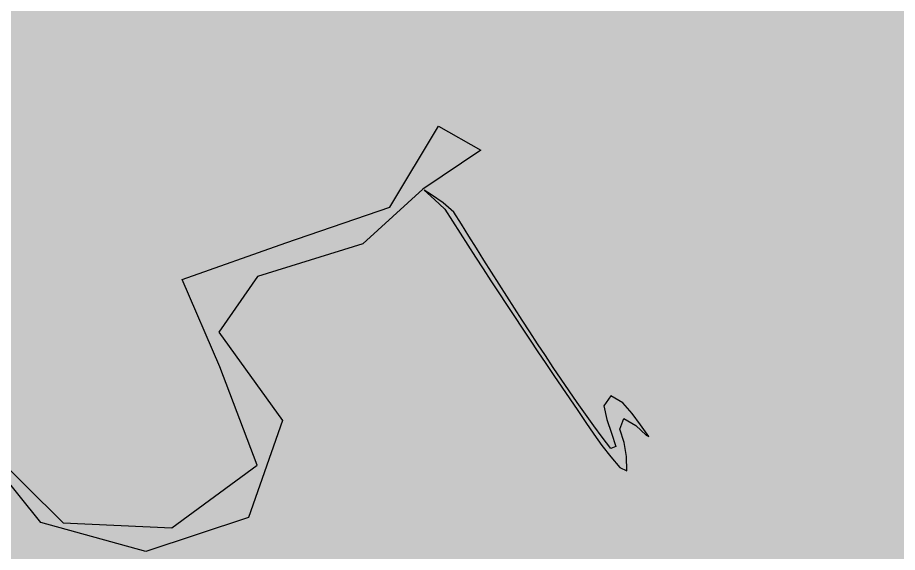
# Model space of a CAD drawing. Extents: x 0 to 1501, y 0 to 1747.
# Drawn here: x 125.04 to 132.99, y 1727.33 to 1732.16 of the extents above; entities that cross this region are included whole.
import ezdxf

# ---------------------------------------------------------------- set-up
doc = ezdxf.new("R2010")
doc.units = 0

msp = doc.modelspace()

# ---------------------------------------------------------------- hatches: boundary and pattern name
for color, points in [(7, [(0, 1747), (1280, 1747), (1280, 1027), (0, 1027)]), (7, [(0, 1747), (1280, 1747), (1280, 1681), (0, 1681)]), (7, [(128.703, 1730.6085), (128.1604, 1730.1144), (127.2101, 1729.8179), (126.858, 1729.3166), (127.4341, 1728.5175), (127.1262, 1727.6423), (126.1987, 1727.3349), (125.2524, 1727.5974), (124.6371, 1728.3593), (124.1749, 1729.0242), (123.2511, 1728.662), (122.3986, 1728.1484), (121.5272, 1727.6681), (120.6149, 1727.27), (119.6878, 1727.1549), (118.9943, 1726.6817), (118.0524, 1726.3594), (117.1041, 1726.0568), (116.1343, 1725.8341), (115.1431, 1725.7826), (114.2378, 1726.1379), (114.2544, 1727.0845), (114.1243, 1727.8712), (113.1306, 1727.8853), (112.1582, 1727.6859), (111.2482, 1727.2858), (110.6508, 1726.5872), (111.4277, 1726.0255), (112.3068, 1725.6222), (112.218, 1724.6984), (111.4488, 1724.104), (110.4959, 1723.82), (109.5239, 1723.6049), (108.5486, 1723.4055), (107.5679, 1723.2345), (106.583, 1723.0896), (105.8397, 1722.9895), (104.8541, 1722.8498), (103.871, 1722.6928), (102.8916, 1722.5149), (101.9173, 1722.3104), (100.951, 1722.0713), (100.0341, 1721.7099), (100.3466, 1721.0231), (100.4634, 1720.0662), (99.8022, 1719.3401), (98.919, 1718.8903), (97.9477, 1718.6784), (96.9554, 1718.6851), (96.0648, 1719.0959), (95.6747, 1719.9734), (96.1349, 1720.8335), (96.156, 1721.3542), (95.1609, 1721.3709), (94.1664, 1721.3284), (93.1749, 1721.24), (92.1896, 1721.0987), (91.4434, 1721.0522), (90.5064, 1720.8113), (89.5216, 1720.6676), (88.5316, 1720.7241), (87.831, 1721.361), (88.0436, 1722.3213), (88.276, 1723.2271), (87.3818, 1723.3878), (87.7795, 1723.6348), (88.5737, 1723.2489), (88.317, 1722.307), (88.0747, 1721.3688), (88.8924, 1720.9085), (89.8852, 1720.9348), (90.866, 1721.1038), (91.8422, 1721.299), (92.8205, 1721.4807), (93.8081, 1721.6057), (94.8002, 1721.6877), (95.7952, 1721.7034), (96.7764, 1721.5641), (96.6884, 1720.7946), (96.096, 1720.01), (96.5834, 1719.206), (97.5383, 1718.9728), (98.5247, 1719.0969), (99.4539, 1719.4455), (100.1826, 1720.0981), (99.9287, 1720.9774), (99.7198, 1721.7722), (100.5876, 1722.2372), (101.5508, 1722.4879), (102.5231, 1722.7015), (103.4997, 1722.8947), (104.4798, 1723.0692), (105.4633, 1723.2232), (106.4503, 1723.3532), (107.4353, 1723.497), (108.4172, 1723.6614), (109.396, 1723.8428), (110.3709, 1724.0446), (111.3347, 1724.2922), (112.0956, 1724.895), (111.7741, 1725.6603), (110.8352, 1725.9798), (110.4226, 1726.8077), (111.1452, 1727.4638), (112.0572, 1727.8598), (113.0325, 1728.0452), (114.0265, 1728.0274), (114.5642, 1727.3682), (114.2951, 1726.4186), (115.0694, 1725.9512), (116.0593, 1726.0337), (117.0265, 1726.2677), (117.9719, 1726.5792), (118.9119, 1726.9069), (119.8513, 1727.2365), (120.7821, 1727.5891), (121.6809, 1728.0162), (122.5352, 1728.5272), (123.4077, 1729.0049), (124.3712, 1729.1376), (124.7677, 1728.2712), (125.4545, 1727.5941), (126.4341, 1727.5469), (127.206, 1728.1128), (126.867, 1729.0039), (126.5274, 1729.7898), (127.464, 1730.1213), (128.4052, 1730.4443), (128.8445, 1731.1749), (129.2276, 1730.9579), (128.703, 1730.6085)]), (49, [(128.9025, 1730.427), (128.9704, 1730.3182), (129.0389, 1730.2098), (129.1078, 1730.1017), (129.1772, 1729.994), (129.247, 1729.8864), (129.3171, 1729.779), (129.3875, 1729.6719), (129.458, 1729.5648), (129.5289, 1729.4579), (129.5999, 1729.3512), (129.671, 1729.2445), (129.7424, 1729.138), (129.8139, 1729.0316), (129.8856, 1728.9253), (129.9575, 1728.8191), (130.0294, 1728.713), (130.1015, 1728.607), (130.1738, 1728.5011), (130.2462, 1728.3953), (130.3207, 1728.291), (130.4009, 1728.1909), (130.483, 1728.0925), (130.5465, 1728.0632), (130.5412, 1728.1912), (130.5209, 1728.3177), (130.4824, 1728.4399), (130.5176, 1728.5366), (130.6266, 1728.4713), (130.7204, 1728.384), (130.7433, 1728.3726), (130.67, 1728.4778), (130.5927, 1728.5801), (130.5087, 1728.6769), (130.4012, 1728.7412), (130.3388, 1728.6511), (130.3642, 1728.5257), (130.4067, 1728.4048), (130.4464, 1728.283), (130.4001, 1728.2646), (130.3236, 1728.3674), (130.2467, 1728.47), (130.1717, 1728.574), (130.0978, 1728.6788), (130.0249, 1728.7843), (129.9528, 1728.8902), (129.8812, 1728.9966), (129.8102, 1729.1034), (129.7396, 1729.2104), (129.6694, 1729.3177), (129.5995, 1729.4252), (129.53, 1729.5329), (129.4608, 1729.6408), (129.3918, 1729.7489), (129.3231, 1729.8572), (129.2547, 1729.9656), (129.1864, 1730.0741), (129.1183, 1730.1828), (129.0506, 1730.2916), (128.9831, 1730.4006), (128.887, 1730.4825), (128.7816, 1730.5554), (128.713, 1730.5992), (128.8081, 1730.5133), (128.9025, 1730.427)])]:
    msp.add_hatch(color=color).paths.add_polyline_path(points, flags=0)

# ---------------------------------------------------------------- linework, layer by layer
at = {"color": 0, "true_color": 0xffffff}
msp.add_lwpolyline([(124.7677, 1728.2712), (125.4545, 1727.5941), (126.4341, 1727.5469), (127.206, 1728.1128), (126.867, 1729.0039), (126.5274, 1729.7898), (127.464, 1730.1213), (128.4052, 1730.4443), (128.8445, 1731.1749), (129.2276, 1730.9579), (128.703, 1730.6085), (128.703, 1730.6085), (128.1604, 1730.1144), (127.2101, 1729.8179), (126.858, 1729.3166), (127.4341, 1728.5175), (127.1262, 1727.6423), (126.1987, 1727.3349), (125.2524, 1727.5974), (124.6371, 1728.3593)], dxfattribs=at)
at = {"color": 0, "true_color": 0x232323}
msp.add_lwpolyline([(128.9025, 1730.427), (128.9704, 1730.3182), (129.0389, 1730.2098), (129.1078, 1730.1017), (129.1772, 1729.994), (129.247, 1729.8864), (129.3171, 1729.779), (129.3875, 1729.6719), (129.458, 1729.5648), (129.5289, 1729.4579), (129.5999, 1729.3512), (129.671, 1729.2445), (129.7424, 1729.138), (129.8139, 1729.0316), (129.8856, 1728.9253), (129.9575, 1728.8191), (130.0294, 1728.713), (130.1015, 1728.607), (130.1738, 1728.5011), (130.2462, 1728.3953), (130.3207, 1728.291), (130.4009, 1728.1909), (130.483, 1728.0925), (130.5465, 1728.0632), (130.5412, 1728.1912), (130.5209, 1728.3177), (130.4824, 1728.4399), (130.5176, 1728.5366), (130.6266, 1728.4713), (130.7204, 1728.384), (130.7433, 1728.3726), (130.67, 1728.4778), (130.5927, 1728.5801), (130.5087, 1728.6769), (130.4012, 1728.7412), (130.3388, 1728.6511), (130.3642, 1728.5257), (130.4067, 1728.4048), (130.4464, 1728.283), (130.4001, 1728.2646), (130.3236, 1728.3674), (130.2467, 1728.47), (130.1717, 1728.574), (130.0978, 1728.6788), (130.0249, 1728.7843), (129.9528, 1728.8902), (129.8812, 1728.9966), (129.8102, 1729.1034), (129.7396, 1729.2104), (129.6694, 1729.3177), (129.5995, 1729.4252), (129.53, 1729.5329), (129.4608, 1729.6408), (129.3918, 1729.7489), (129.3231, 1729.8572), (129.2547, 1729.9656), (129.1864, 1730.0741), (129.1183, 1730.1828), (129.0506, 1730.2916), (128.9831, 1730.4006), (128.887, 1730.4825), (128.7816, 1730.5554), (128.713, 1730.5992), (128.8081, 1730.5133), (128.9025, 1730.427)], close=True, dxfattribs=at)

doc.saveas('drawing.dxf')
